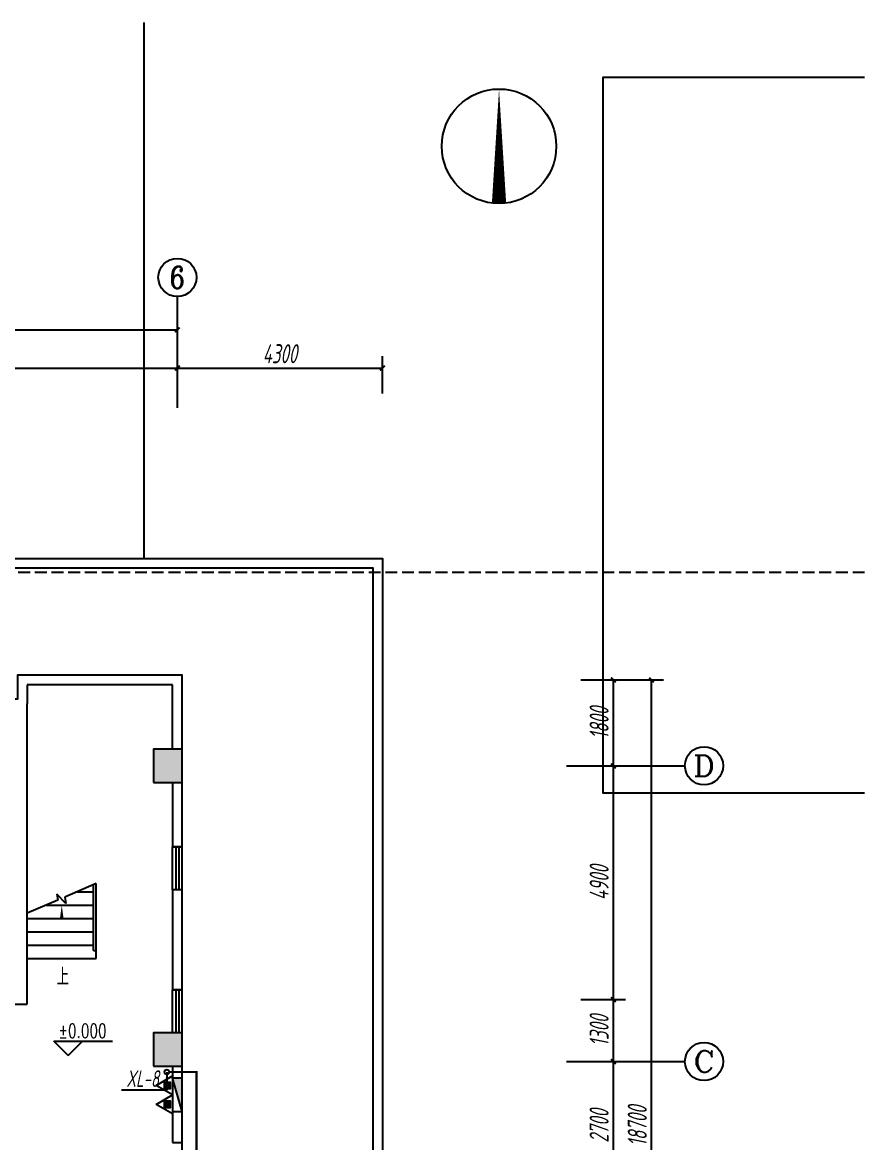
# Model space of a CAD drawing. Header units: millimetres. Extents: x 431368 to 504968, y -86454 to -30681.
# Drawn here: x 487305 to 504968, y -54168 to -30681 of the extents above; entities that cross this region are included whole.
import ezdxf
from ezdxf.enums import TextEntityAlignment as Align

# ---------------------------------------------------------------- set-up
doc = ezdxf.new("R2010")
doc.units = ezdxf.units.MM
doc.header["$LTSCALE"] = 1000
doc.header["$MEASUREMENT"] = 0
doc.linetypes.add('DASH', pattern=[0.35, 0.25, -0.1])
doc.layers.get('0').update_dxf_attribs({"linetype": 'CONTINUOUS'})
doc.layers.get('Defpoints').update_dxf_attribs({"linetype": 'CONTINUOUS'})
for name, color, linetype in [('AXIS', 3, 'CONTINUOUS'), ('AXIS_TEXT', 7, 'CONTINUOUS'), ('COLUMN', 9, 'CONTINUOUS'), ('DIM_ELEV', 3, 'CONTINUOUS'), ('DIM_SYMB', 3, 'CONTINUOUS'), ('EQUIP_消火栓', 7, 'CONTINUOUS'), ('EQUIP_灭火器', 7, 'CONTINUOUS'), ('PIPE-消防', 1, 'TG_X'), ('PUB_HATCH', 8, 'CONTINUOUS'), ('PUB_TEXT', 7, 'CONTINUOUS'), ('ROAD', 8, 'CONTINUOUS'), ('STAIR', 2, 'CONTINUOUS'), ('TWT_LEAD', 3, 'CONTINUOUS'), ('TWT_TEXT', 7, 'CONTINUOUS'), ('VPIPE-消防', 1, 'TG_X'), ('WALL', 9, 'CONTINUOUS'), ('WINDOW', 4, 'CONTINUOUS'), ('防火分区', 1, 'CONTINUOUS')]:
    doc.layers.add(name, color=color, linetype=linetype)
doc.styles.add('_TCH_AXIS', font='COMPLEX', dxfattribs={"bigfont": 'GBCBIG'})
doc.styles.add('_TCH_DIM', font='SIMPLEX', dxfattribs={"bigfont": 'GBCBIG'})
doc.styles.add('COMPLEX', font='COMPLEX')
doc.styles.add('FS-TEXT', font='gbeitc.shx', dxfattribs={"width": 0.75, "height": 600, "bigfont": 'hztxt.shx'})
doc.styles.add('FS-TEXT_T3', font='gbeitc.shx', dxfattribs={"width": 0.75, "bigfont": 'hztxt.shx'})
doc.styles.add('TG_LINETYPE', font='SIMPLEX', dxfattribs={"width": 0.8, "height": 3, "bigfont": 'HZTXT'})
doc.linetypes.add('TG_X', pattern='A,2,-0.3,["X",TG_LINETYPE,S=0.1,R=0,X=-0.23,Y=-0.15],0', length=2.3)
doc.linetypes.add('TG_X1', pattern='A,2,-0.6,["X1",TG_LINETYPE,S=0.1,R=0,X=-0.52,Y=-0.15],0', length=2.6)
doc.dimstyles.new('_TCH_ARCH&&100', dxfattribs={"dimtxt": 400, "dimasz": 100, "dimexe": 250, "dimexo": 300, "dimgap": 100, "dimtad": 1, "dimdec": 0, "dimzin": 0, "dimdsep": 46, "dimtxsty": 'FS-TEXT_T3', "dimblk": 'ARCHTICK', "dimcen": 0.09, "dimclrt": 7, "dimazin": 2, "dimtfac": 1, "dimtdec": 0, "dimtix": 1, "dimtmove": 2, "dimatfit": 3, "dimfxl": 1, "dimtolj": 1, "dimtzin": 0, "dimarcsym": 0})

# ---------------------------------------------------------------- blocks, each defined once
blk = doc.blocks.new('_AXISO')
blk.add_circle((0, 0), 0.5)
at = {"layer": 'AXIS_TEXT', "style": 'COMPLEX', "width": 1.041667}
blk.add_attdef('A', text='', height=0.56, dxfattribs=at).set_placement((-0.25, -0.28), (0.25, -0.28), align=Align.FIT)
blk = doc.blocks.new('_FZH')
blk.add_lwpolyline([(-0.5, -0.5), (0.5, -0.5), (0.5, 0.5), (-0.5, 0.5)], close=True)
at = {"layer": 'PUB_HATCH'}
blk.add_solid([(-0.5, -0.5), (0.5, -0.5), (-0.5, 0.5), (0.5, 0.5)], dxfattribs=at)
blk = doc.blocks.new('$TCHSYS$WIN2D')
for p, q in [((-0.5, 0.5), (0.5, 0.5)), ((-0.5, 0.5), (-0.5, -0.5)), ((0.5, 0.5), (0.5, -0.5)), ((0.5, 0.167), (-0.5, 0.167)), ((0.5, -0.167), (-0.5, -0.167)), ((-0.5, -0.5), (0.5, -0.5))]:
    blk.add_line(p, q)
blk = doc.blocks.new('_ArchTick')
at = {"color": 0, "linetype": 'ByBlock', "const_width": 0.4}
blk.add_lwpolyline([(-0.5, -0.5), (0.5, 0.5)], dxfattribs=at)
blk = doc.blocks.new('*D29')
at = {"layer": 'AXIS', "color": 0, "lineweight": -2, "transparency": 16777216}
for p, q in [((499013, -44468), (500750, -44468)), ((500500, -63168), (500500, -44468)), ((499013, -63168), (500750, -63168))]:
    blk.add_line(p, q, dxfattribs=at)
at = {"layer": 'Defpoints', "color": 0, "transparency": 16777216}
for p in [(498713, -44468), (500500, -44468), (498713, -63168)]:
    blk.add_point(p, dxfattribs=at)
at = {"layer": 'AXIS', "color": 0, "lineweight": -2, "transparency": 16777216, "xscale": 100, "yscale": 100, "zscale": 100}
for p, rotation in [((500500, -44468), 90), ((500500, -63168), 270)]:
    blk.add_blockref('_ArchTick', p, dxfattribs=dict(at, rotation=rotation))
at = {"layer": 'AXIS', "color": 7, "transparency": 16777216, "insert": (500200, -53818), "char_height": 400, "attachment_point": 5, "rotation": 90, "style": 'FS-TEXT_T3'}
blk.add_mtext('\\A1;18700', dxfattribs=at)
blk = doc.blocks.new('*D33')
at = {"layer": 'AXIS', "color": 0, "lineweight": -2, "transparency": 16777216}
for p, q in [((499013, -52468), (499950, -52468)), ((499700, -55168), (499700, -52468)), ((499013, -55168), (499950, -55168))]:
    blk.add_line(p, q, dxfattribs=at)
at = {"layer": 'Defpoints', "color": 0, "transparency": 16777216}
for p in [(498713, -52468), (499700, -52468), (498713, -55168)]:
    blk.add_point(p, dxfattribs=at)
at = {"layer": 'AXIS', "color": 0, "lineweight": -2, "transparency": 16777216, "xscale": 100, "yscale": 100, "zscale": 100}
for p, rotation in [((499700, -52468), 90), ((499700, -55168), 270)]:
    blk.add_blockref('_ArchTick', p, dxfattribs=dict(at, rotation=rotation))
at = {"layer": 'AXIS', "color": 7, "transparency": 16777216, "insert": (499400, -53818), "char_height": 400, "attachment_point": 5, "rotation": 90, "style": 'FS-TEXT_T3'}
blk.add_mtext('\\A1;2700', dxfattribs=at)
blk = doc.blocks.new('*D34')
at = {"layer": 'AXIS', "color": 0, "lineweight": -2, "transparency": 16777216}
for p, q in [((499013, -51168), (499950, -51168)), ((499700, -52468), (499700, -51168)), ((499013, -52468), (499950, -52468))]:
    blk.add_line(p, q, dxfattribs=at)
at = {"layer": 'Defpoints', "color": 0, "transparency": 16777216}
for p in [(498713, -51168), (499700, -51168), (498713, -52468)]:
    blk.add_point(p, dxfattribs=at)
at = {"layer": 'AXIS', "color": 0, "lineweight": -2, "transparency": 16777216, "xscale": 100, "yscale": 100, "zscale": 100}
for p, rotation in [((499700, -51168), 90), ((499700, -52468), 270)]:
    blk.add_blockref('_ArchTick', p, dxfattribs=dict(at, rotation=rotation))
at = {"layer": 'AXIS', "color": 7, "transparency": 16777216, "insert": (499400, -51818), "char_height": 400, "attachment_point": 5, "rotation": 90, "style": 'FS-TEXT_T3'}
blk.add_mtext('\\A1;1300', dxfattribs=at)
blk = doc.blocks.new('*D35')
at = {"layer": 'AXIS', "color": 0, "lineweight": -2, "transparency": 16777216}
for p, q in [((499013, -46268), (499950, -46268)), ((499700, -51168), (499700, -46268)), ((499013, -51168), (499950, -51168))]:
    blk.add_line(p, q, dxfattribs=at)
at = {"layer": 'Defpoints', "color": 0, "transparency": 16777216}
for p in [(498713, -46268), (499700, -46268), (498713, -51168)]:
    blk.add_point(p, dxfattribs=at)
at = {"layer": 'AXIS', "color": 0, "lineweight": -2, "transparency": 16777216, "xscale": 100, "yscale": 100, "zscale": 100}
for p, rotation in [((499700, -46268), 90), ((499700, -51168), 270)]:
    blk.add_blockref('_ArchTick', p, dxfattribs=dict(at, rotation=rotation))
at = {"layer": 'AXIS', "color": 7, "transparency": 16777216, "insert": (499400, -48718), "char_height": 400, "attachment_point": 5, "rotation": 90, "style": 'FS-TEXT_T3'}
blk.add_mtext('\\A1;4900', dxfattribs=at)
blk = doc.blocks.new('*D36')
at = {"layer": 'AXIS', "color": 0, "lineweight": -2, "transparency": 16777216}
for p, q in [((499013, -44468), (499950, -44468)), ((499700, -46268), (499700, -44468)), ((499013, -46268), (499950, -46268))]:
    blk.add_line(p, q, dxfattribs=at)
at = {"layer": 'Defpoints', "color": 0, "transparency": 16777216}
for p in [(498713, -44468), (499700, -44468), (498713, -46268)]:
    blk.add_point(p, dxfattribs=at)
at = {"layer": 'AXIS', "color": 0, "lineweight": -2, "transparency": 16777216, "xscale": 100, "yscale": 100, "zscale": 100}
for p, rotation in [((499700, -44468), 90), ((499700, -46268), 270)]:
    blk.add_blockref('_ArchTick', p, dxfattribs=dict(at, rotation=rotation))
at = {"layer": 'AXIS', "color": 7, "transparency": 16777216, "insert": (499400, -45368), "char_height": 400, "attachment_point": 5, "rotation": 90, "style": 'FS-TEXT_T3'}
blk.add_mtext('\\A1;1800', dxfattribs=at)
blk = doc.blocks.new('*D43')
at = {"layer": 'AXIS', "color": 0, "lineweight": -2, "transparency": 16777216}
for p, q in [((451155, -38464), (451155, -36878)), ((490555, -38464), (490555, -36878)), ((451155, -37128), (490555, -37128))]:
    blk.add_line(p, q, dxfattribs=at)
at = {"layer": 'Defpoints', "color": 0, "transparency": 16777216}
for p in [(490555, -37128), (451155, -38764), (490555, -38764)]:
    blk.add_point(p, dxfattribs=at)
at = {"layer": 'AXIS', "color": 0, "lineweight": -2, "transparency": 16777216, "xscale": 100, "yscale": 100, "zscale": 100, "rotation": 180}
blk.add_blockref('_ArchTick', (451155, -37128), dxfattribs=at)
at = {"layer": 'AXIS', "color": 0, "lineweight": -2, "transparency": 16777216, "xscale": 100, "yscale": 100, "zscale": 100}
blk.add_blockref('_ArchTick', (490555, -37128), dxfattribs=at)
at = {"layer": 'AXIS', "color": 7, "transparency": 16777216, "insert": (470855, -36828), "char_height": 400, "attachment_point": 5, "style": 'FS-TEXT_T3'}
blk.add_mtext('\\A1;39400', dxfattribs=at)
blk = doc.blocks.new('*D56')
at = {"layer": 'AXIS', "color": 0, "lineweight": -2, "transparency": 16777216}
for p, q in [((482755, -38464), (482755, -37678)), ((490555, -38464), (490555, -37678)), ((482755, -37928), (490555, -37928))]:
    blk.add_line(p, q, dxfattribs=at)
at = {"layer": 'Defpoints', "color": 0, "transparency": 16777216}
for p in [(490555, -37928), (482755, -38764), (490555, -38764)]:
    blk.add_point(p, dxfattribs=at)
at = {"layer": 'AXIS', "color": 0, "lineweight": -2, "transparency": 16777216, "xscale": 100, "yscale": 100, "zscale": 100, "rotation": 180}
blk.add_blockref('_ArchTick', (482755, -37928), dxfattribs=at)
at = {"layer": 'AXIS', "color": 0, "lineweight": -2, "transparency": 16777216, "xscale": 100, "yscale": 100, "zscale": 100}
blk.add_blockref('_ArchTick', (490555, -37928), dxfattribs=at)
at = {"layer": 'AXIS', "color": 7, "transparency": 16777216, "insert": (486655, -37628), "char_height": 400, "attachment_point": 5, "style": 'FS-TEXT_T3'}
blk.add_mtext('\\A1;7800', dxfattribs=at)
blk = doc.blocks.new('*D57')
at = {"layer": 'AXIS', "color": 0, "lineweight": -2, "transparency": 16777216}
for p, q in [((490555, -38464), (490555, -37678)), ((494855, -38464), (494855, -37678)), ((490555, -37928), (494855, -37928))]:
    blk.add_line(p, q, dxfattribs=at)
at = {"layer": 'Defpoints', "color": 0, "transparency": 16777216}
for p in [(494855, -37928), (490555, -38764), (494855, -38764)]:
    blk.add_point(p, dxfattribs=at)
at = {"layer": 'AXIS', "color": 0, "lineweight": -2, "transparency": 16777216, "xscale": 100, "yscale": 100, "zscale": 100, "rotation": 180}
blk.add_blockref('_ArchTick', (490555, -37928), dxfattribs=at)
at = {"layer": 'AXIS', "color": 0, "lineweight": -2, "transparency": 16777216, "xscale": 100, "yscale": 100, "zscale": 100}
blk.add_blockref('_ArchTick', (494855, -37928), dxfattribs=at)
at = {"layer": 'AXIS', "color": 7, "transparency": 16777216, "insert": (492705, -37628), "char_height": 400, "attachment_point": 5, "style": 'FS-TEXT_T3'}
blk.add_mtext('\\A1;4300', dxfattribs=at)
blk = doc.blocks.new('$TwtSys$00000434')
for p, q in [((-0.5, 0.5), (-0.5, -0.5)), ((-0.5, -0.5), (0.5, 0.5)), ((0.5, 0.5), (-0.5, 0.5)), ((0.5, -0.5), (0.5, 0.5)), ((-0.5, -0.5), (0.5, -0.5))]:
    blk.add_line(p, q)
blk.add_solid([(0.5, -0.5), (0.5, 0.5), (-0.5, -0.5)])
blk = doc.blocks.new('$TwtSys$00000546')
h = blk.add_hatch()
h.set_pattern_fill('ANSI31', color=256, scale=200, style=0)
h.set_pattern_definition([(45, (-38543.802, -6670.83), (-17.67767, 17.67767), [])])
h.paths.add_polyline_path([(-65, 174), (65, 174), (65, 44), (-65, 44)])
for points in [[(0, 344), (-198, 0), (198, 0)], [(-65, 174), (65, 174), (65, 44), (-65, 44)]]:
    blk.add_lwpolyline(points, close=True)

msp = doc.modelspace()

# ---------------------------------------------------------------- hatches: boundary and pattern name
at = {"layer": 'PIPE-消防', "linetype": 'TG_X1'}
for points in [[(490954.9, -52687.9), (490954.9, -52665.4), (490977.4, -52665.4)], [(490954.9, -52687.9), (490977.4, -52687.9), (490977.4, -52665.4)]]:
    msp.add_hatch(color=256, dxfattribs=at).paths.add_polyline_path(points)

# ---------------------------------------------------------------- linework, layer by layer
at = {"layer": 'AXIS'}
for p, q in [((490554.9, -38764), (490554.9, -36428.1)), ((498713.2, -46267.9), (501200, -46267.9)), ((498713.2, -52467.9), (501200, -52467.9))]:
    msp.add_line(p, q, dxfattribs=at)
for centre in [(501600, -46267.9), (501600, -52467.9)]:
    msp.add_circle(centre, 400, dxfattribs=at)
at = {"layer": 'DIM_ELEV'}
for p, q in [((488263.4, -52343.6), (487963.4, -52043.6)), ((487963.4, -52043.6), (489193, -52043.6)), ((488263.4, -52343.6), (488563.4, -52043.6))]:
    msp.add_line(p, q, dxfattribs=at)
at = {"layer": 'DIM_SYMB'}
for points in [[(497300.8, -34477.7, 300, 0, 0), (497300.8, -32077.7, 0, 0, 0)], [(488129.9, -50447.9, 0, 0, 0), (488129.9, -49187.9, 0, 80, 0), (488129.9, -49487.9, 0, 0, 0)]]:
    msp.add_lwpolyline(points, format="xyseb", dxfattribs=at)
msp.add_circle((497300.8, -33277.7), 1200, dxfattribs=at)
at = {"layer": 'PIPE-消防', "linetype": 'TG_X1', "ltscale": 0.6, "const_width": 45}
for points in [[(490954.9, -52687.9), (490384.9, -52687.9)], [(490954.9, -68991.5), (490954.9, -52687.9)]]:
    msp.add_lwpolyline(points, dxfattribs=at)
at = {"layer": 'ROAD', "linetype": 'ByBlock'}
msp.add_line((489856.2, -41917.9), (489856.2, -30680.6), dxfattribs=at)
msp.add_lwpolyline([(504967.5, -31836.7), (499476.1, -31836.7), (499476.1, -46836.7), (504967.5, -46836.7)], dxfattribs=at)
at = {"layer": 'STAIR'}
for p, q in [((488854.9, -48735.2), (488194.1, -49020.2)), ((488794.9, -50137.9), (488794.9, -48761.1)), ((488854.9, -50137.9), (488854.9, -48735.2)), ((488854.9, -50137.9), (488854.9, -48735.2)), ((488047.4, -49083.4), (487404.9, -49360.5)), ((488213.6, -49153.8), (488029.1, -48958.1)), ((488029.1, -48958.1), (488047.4, -49083.4)), ((488194.1, -49020.2), (488213.6, -49153.8)), ((488454.5, -48907.9), (488794.9, -48907.9)), ((487805.2, -49187.9), (488794.9, -49187.9)), ((487404.9, -50307.9), (487404.9, -49360.5)), ((487404.9, -49467.9), (488794.9, -49467.9)), ((487404.9, -49747.9), (488794.9, -49747.9)), ((487404.9, -50027.9), (488794.9, -50027.9)), ((488794.9, -50137.9), (488854.9, -50137.9)), ((488854.9, -50307.9), (488854.9, -50137.9)), ((487404.9, -50307.9), (488854.9, -50307.9))]:
    msp.add_line(p, q, dxfattribs=at)
at = {"layer": 'TWT_LEAD'}
for p, q in [((490334.9, -52687.9), (490334.9, -53071)), ((490334.9, -53071), (489380.3, -53071))]:
    msp.add_line(p, q, dxfattribs=at)
at = {"layer": 'VPIPE-消防', "linetype": 'Continuous'}
msp.add_circle((490334.9, -52687.9), 50, dxfattribs=at)
msp.add_circle((490334.9, -52687.9), 50, dxfattribs=at)
at = {"layer": 'WALL'}
for p, q in [((490654.9, -44367.9), (487204.9, -44367.9)), ((490654.9, -45917.9), (490654.9, -44367.9)), ((490454.9, -44567.9), (487404.9, -44567.9)), ((487404.9, -44567.9), (487404.9, -44967.9)), ((490454.9, -45917.9), (490454.9, -44567.9)), ((487404.9, -44967.9), (487404.9, -44967.9)), ((487404.9, -45468.3), (487404.9, -44967.9)), ((487404.9, -46469.3), (487404.9, -45468.3)), ((487404.9, -49367.9), (487404.9, -46469.3)), ((490454.9, -46617.9), (490454.9, -47967.9)), ((490654.9, -47967.9), (490654.9, -46617.9)), ((490454.9, -47967.9), (490654.9, -47967.9)), ((490654.9, -48867.9), (490454.9, -48867.9)), ((490454.9, -48867.9), (490454.9, -50967.9)), ((490654.9, -50967.9), (490654.9, -48867.9)), ((487404.9, -51267.9), (487404.9, -49367.9)), ((490454.9, -50967.9), (490654.9, -50967.9)), ((486904.9, -51267.9), (487404.9, -51267.9)), ((490454.9, -52567.9), (490454.9, -54167.9)), ((490654.9, -54167.9), (490654.9, -52567.9)), ((490454.9, -54167.9), (490654.9, -54167.9))]:
    msp.add_line(p, q, dxfattribs=at)
at = {"layer": 'WINDOW'}
for points in [[(481154.9, -43267.9), (481154.9, -41917.9), (494854.9, -41917.9), (494854.9, -65717.9), (474754.9, -65717.9)], [(481354.9, -43267.9), (481354.9, -42117.9), (494654.9, -42117.9), (494654.9, -65517.9), (474954.9, -65517.9)], [(451054.9, -44367.9), (451054.9, -63267.9), (453454.9, -63267.9), (453454.9, -62767.9), (456254.9, -62767.9), (456254.9, -63267.9), (462054.9, -63267.9), (462054.9, -62767.9), (479654.9, -62767.9), (479654.9, -63267.9), (485454.9, -63267.9), (485454.9, -62767.9), (488254.9, -62767.9), (488254.9, -63267.9), (490654.9, -63267.9), (490654.9, -44367.9), (487204.9, -44367.9), (487204.9, -44867.9), (454504.9, -44867.9), (454504.9, -44367.9), (451054.9, -44367.9)]]:
    msp.add_lwpolyline(points, dxfattribs=at)
at = {"layer": '防火分区', "color": 6, "linetype": 'DASH'}
msp.add_line((504967.5, -42217.9), (431367.5, -42217.9), dxfattribs=at)

# ---------------------------------------------------------------- block references
at = {"layer": 'AXIS'}
ref = msp.add_blockref('_AXISO', (490554.9, -36028.1), dxfattribs=dict(at, xscale=800, yscale=800, zscale=800))
ref.add_attrib('A', '6', dxfattribs={"layer": 'AXIS_TEXT', "height": 465.9, "style": '_TCH_AXIS'}).set_placement((490399.6, -36261.1), (490710.2, -36261.1), align=Align.FIT)
at = {"layer": 'COLUMN'}
for p, xscale, yscale, zscale in [((490354.9, -46267.9), 600.0000000008149, 700.0000000063446, 700.0000000063446), ((490354.9, -52217.9), 600, 699.9999999991269, 699.9999999991269)]:
    msp.add_blockref('_FZH', p, dxfattribs=dict(at, xscale=xscale, yscale=yscale, zscale=zscale))
at = {"layer": 'EQUIP_消火栓', "xscale": 700, "yscale": 200, "zscale": 700, "rotation": 90}
msp.add_blockref('$TwtSys$00000434', (490554.9, -53167.9), dxfattribs=at)
at = {"layer": 'EQUIP_灭火器', "yscale": -1, "rotation": 270}
for p in [(490454.9, -52969.5), (490454.9, -53366.3)]:
    msp.add_blockref('$TwtSys$00000546', p, dxfattribs=at)
at = {"layer": 'WINDOW', "xscale": 900, "yscale": -200, "zscale": 900, "rotation": 90}
for p in [(490554.9, -48417.9), (490554.9, -51417.9)]:
    msp.add_blockref('$TCHSYS$WIN2D', p, dxfattribs=at)

# ---------------------------------------------------------------- texts
at = {"layer": 'AXIS_TEXT', "style": '_TCH_AXIS'}
for s, width, p, p2 in [('D', 1.235294, (501373.7, -46494.1), (501826.2, -46494.1)), ('C', 1.4, (501373.7, -52694.1), (501826.2, -52694.1))]:
    msp.add_text(s, height=452.5, dxfattribs=dict(at, width=width)).set_placement(p, p2, align=Align.FIT)
at = {"layer": 'PUB_TEXT', "style": '_TCH_DIM'}
msp.add_text('上', height=357.4, dxfattribs=at).set_placement((488025.6, -50867.9))
at = {"layer": 'PUB_TEXT', "style": '_TCH_DIM', "width": 0.705882}
msp.add_text('%%P0.000', height=297.5, dxfattribs=at).set_placement((488063, -51973.6))
at = {"layer": 'TWT_TEXT', "style": 'FS-TEXT', "width": 0.75}
msp.add_text('XL-8', height=350, dxfattribs=at).set_placement((489485.3, -53001))

# ---------------------------------------------------------------- dimensions: what is measured, and where the dimension line sits
at = {"layer": 'AXIS'}
for p1, p2, distance, picture, middle in [((451154.9, -38764), (490554.9, -38764), 1635.9, '*D43', (470854.9, -36828.1)), ((482754.9, -38764), (490554.9, -38764), 835.9, '*D56', (486654.9, -37628.1)), ((490554.9, -38764), (494854.9, -38764), 835.9, '*D57', (492704.9, -37628.1)), ((498713.2, -63167.9), (498713.2, -44467.9), -1786.8, '*D29', (500200, -53817.9)), ((498713.2, -46267.9), (498713.2, -44467.9), -986.8, '*D36', (499400, -45367.9)), ((498713.2, -51167.9), (498713.2, -46267.9), -986.8, '*D35', (499400, -48717.9)), ((498713.2, -52467.9), (498713.2, -51167.9), -986.8, '*D34', (499400, -51817.9)), ((498713.2, -55167.9), (498713.2, -52467.9), -986.8, '*D33', (499400, -53817.9))]:
    dim = msp.add_aligned_dim(p1=p1, p2=p2, distance=distance, dimstyle='_TCH_ARCH&&100', dxfattribs=at)
    dim.commit()
    dim.dimension.update_dxf_attribs({"geometry": picture, "text_midpoint": middle})

doc.saveas('drawing.dxf')
